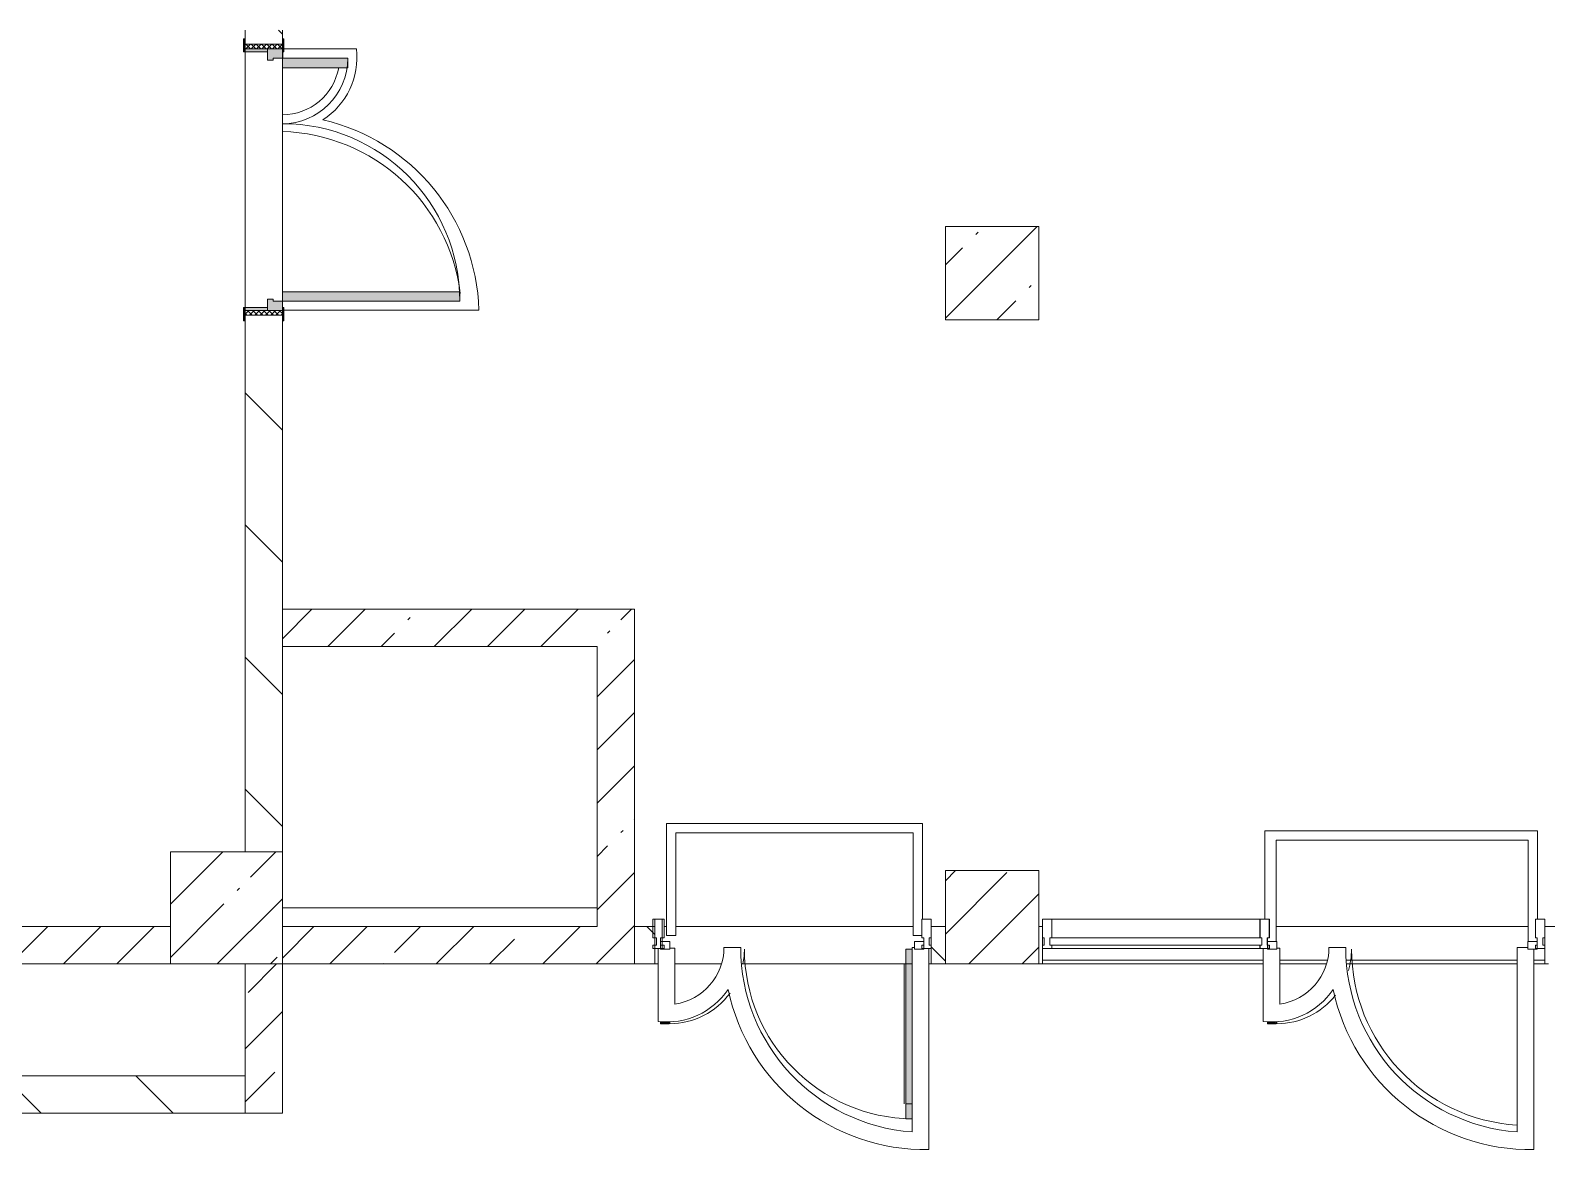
# Model space of a CAD drawing. Header units: millimetres. Extents: x -3245 to 186632, y -8553 to 29000.
# Drawn here: x 125032 to 133152, y 10705 to 16700 of the extents above; entities that cross this region are included whole.
import ezdxf

# ---------------------------------------------------------------- set-up
doc = ezdxf.new("R2010")
doc.units = ezdxf.units.MM
for name, color, linetype, lineweight, true_color in [('A-DETL-GENF-4', 7, 'Continuous', 5, 0xe2e2e2), ('A-DETL-GENF-5', 7, 'Continuous', 5, 0xaaaaaa), ('A-DOOR-2', 7, 'Continuous', 5, 0xaaaaaa), ('A-DOOR-3', 7, 'Continuous', 5, 0xe2e2e2), ('A-DOOR-FRAM-2', 7, 'Continuous', 5, 0xe2e2e2), ('A-DOOR-FRAM-3', 7, 'Continuous', 5, 0xaaaaaa), ('A-FLOR-2', 7, 'Continuous', 5, 0xaaaaaa)]:
    doc.layers.add(name, color=color, linetype=linetype, lineweight=lineweight, true_color=true_color)
for name, color, linetype, lineweight in [('A-GLAZ-CURT-3', 7, 'Continuous', 5), ('A-GLAZ-CWMG-4', 7, 'Continuous', 5), ('A-WALL', 7, 'Continuous', 9), ('I-WALL-29', 7, 'Continuous', 5), ('S-COLS-2', 7, 'Continuous', 5)]:
    doc.layers.add(name, color=color, linetype=linetype, lineweight=lineweight)
pattern_1 = [(135, (59622.45, 0), (-353.5534, -353.5534), [])]
pattern_2 = [(45, (59622.45, 0), (-285.1231, 285.1231), []), (45, (59907.57, 0), (-285.1231, 285.1231), [504.031, -100.806, 16.764, -84.042])]

# ---------------------------------------------------------------- blocks, each defined once
blk = doc.blocks.new('BSC_Колонна _Прямоугольная - 600х600-23205240-2_4_1_птичка')
at = {"layer": 'S-COLS-2'}
h = blk.add_hatch(dxfattribs=at)
h.set_pattern_fill('FP_121', color=256, style=0, pattern_type=2)
h.set_pattern_definition([(45, (-66460, -12000), (-285.1231, 285.1231), []), (45, (-66174.88, -12000), (-285.1231, 285.1231), [504.031, -100.806, 16.764, -84.042])])
h.paths.add_polyline_path([(-300, -300), (300, -300), (300, 300), (-300, 300)])
for p, q in [((300, 300), (-300, 300)), ((-300, 300), (-300, -300)), ((300, -300), (300, 300)), ((-300, -300), (300, -300))]:
    blk.add_line(p, q, dxfattribs=at)
blk = doc.blocks.new('110_Дверь_СКБ_2Ст - Д-6_л__ ДОО_Дв_1450x2100h_Дверь из раздевальной в коридор-V121-2_4_1_птичка')
at = {"layer": 'A-DOOR-2'}
h = blk.add_hatch(dxfattribs=at)
h.set_pattern_fill('FP_140', color=256, style=0, pattern_type=2)
h.set_pattern_definition([(135, (1576.41, 164.685), (-14.14214, -14.14214), []), (225, (1576.41, 164.685), (14.14214, -14.14214), [])])
h.paths.add_polyline_path([(737.5, 100), (712.5, 100), (712.5, -100), (737.5, -100)])
at = {"layer": 'A-DOOR-3'}
for points in [[(662.5, 100), (662.5, 1050), (612.5, 1050), (612.5, 100)], [(-587.5, 100), (-587.5, 450), (-637.5, 450), (-637.5, 100)]]:
    blk.add_hatch(color=256, dxfattribs=at).paths.add_polyline_path(points)
h = blk.add_hatch(color=256, dxfattribs=at)
h.paths.add_polyline_path([(712.5, 100), (662.5, 100), (662.5, 50), (652.5, 50), (652.5, 20), (712.5, 20)])
h.paths.add_polyline_path([(-627.5, 20), (-627.5, 50), (-637.5, 50), (-637.5, 100), (-687.5, 100), (-687.5, 20)])
at = {"layer": 'A-DOOR-FRAM-2'}
for points in [[(-672.5, 100), (-672.5, 108), (-742.5, 108), (-742.5, 100)], [(767.5, 100), (767.5, 108), (697.5, 108), (697.5, 100)], [(-672.5, 20), (-687.5, 20), (-687.5, -100), (-672.5, -94.3)], [(712.5, 20), (697.5, 20), (697.5, -100), (712.5, -100)], [(-672.5, -100), (-742.5, -100), (-742.5, -108), (-672.5, -108)], [(767.5, -108), (767.5, -100), (697.5, -100), (697.5, -108)]]:
    blk.add_hatch(color=256, dxfattribs=at).paths.add_polyline_path(points)
at = {"layer": 'A-DOOR-FRAM-3'}
h = blk.add_hatch(dxfattribs=at)
h.set_pattern_fill('FP_141', color=256, style=0, pattern_type=2)
h.set_pattern_definition([(45, (-546.384, 164.685), (-14.1421, 14.1421), []), (135, (-546.384, 164.685), (-14.1421, -14.1421), [])])
h.paths.add_polyline_path([(-687.5, -94.3), (-687.5, 100), (-712.5, 100), (-712.5, -100), (-687.5, -100)])
at = {"layer": 'A-DOOR-2'}
for p, q in [((662.5, 1050), (612.5, 1050)), ((612.5, 1050), (612.5, 100)), ((662.5, 100), (662.5, 1050)), ((-637.5, 450), (-637.5, 100)), ((-587.5, 450), (-637.5, 450)), ((-587.5, 100), (-587.5, 450)), ((-637.5, 100), (-587.5, 100)), ((612.5, 100), (662.5, 100))]:
    blk.add_line(p, q, dxfattribs=at)
for centre, radius, start, end in [((662.5, 100), 950, 90, 180), ((-637.5, 100), 350, 360, 90)]:
    blk.add_arc(centre, radius, start, end, dxfattribs=at)
at = {"layer": 'A-DOOR-FRAM-3'}
for p, q in [((-672.5, 108), (-742.5, 108)), ((-742.5, 108), (-742.5, 100)), ((-742.5, 100), (-672.5, 100)), ((-687.5, 100), (-712.5, 100)), ((-712.5, 100), (-712.5, -100)), ((-637.5, 100), (-687.5, 100)), ((-687.5, 100), (-687.5, 20)), ((-687.5, -100), (-687.5, 100)), ((-672.5, 100), (-672.5, 108)), ((-637.5, 50), (-637.5, 100)), ((662.5, 100), (662.5, 50)), ((712.5, 100), (662.5, 100)), ((767.5, 108), (697.5, 108)), ((697.5, 108), (697.5, 100)), ((697.5, 100), (767.5, 100)), ((712.5, 20), (712.5, 100)), ((737.5, 100), (712.5, 100)), ((712.5, 100), (712.5, -100)), ((737.5, -100), (737.5, 100)), ((767.5, 100), (767.5, 108)), ((-687.5, 20), (-627.5, 20)), ((-672.5, 20), (-687.5, 20)), ((-687.5, 20), (-687.5, -100)), ((-672.5, -100), (-672.5, 20)), ((-627.5, 50), (-637.5, 50)), ((-627.5, 20), (-627.5, 50)), ((662.5, 50), (652.5, 50)), ((652.5, 50), (652.5, 20)), ((652.5, 20), (712.5, 20)), ((712.5, 20), (697.5, 20)), ((697.5, 20), (697.5, -100)), ((712.5, -100), (712.5, 20)), ((-672.5, -100), (-742.5, -100)), ((-742.5, -100), (-742.5, -108)), ((-742.5, -108), (-672.5, -108)), ((-712.5, -100), (-687.5, -100)), ((-687.5, -100), (-672.5, -100)), ((-672.5, -108), (-672.5, -100)), ((697.5, -100), (712.5, -100)), ((767.5, -100), (697.5, -100)), ((697.5, -100), (697.5, -108)), ((697.5, -108), (767.5, -108)), ((712.5, -100), (737.5, -100)), ((767.5, -108), (767.5, -100))]:
    blk.add_line(p, q, dxfattribs=at)
blk = doc.blocks.new('BSC_Колонна _Прямоугольная - 500х500-V170-2_4_1_птичка')
at = {"layer": 'S-COLS-2'}
h = blk.add_hatch(dxfattribs=at)
h.set_pattern_fill('FP_177', color=256, style=0, pattern_type=2)
h.set_pattern_definition([(45, (-70560, -15400), (-285.1231, 285.1231), []), (45, (-70274.88, -15400), (-285.1231, 285.1231), [504.031, -100.806, 16.764, -84.042])])
h.paths.add_polyline_path([(-250, -250), (250, -250), (250, 250), (-250, 250)])
for p, q in [((250, 250), (-250, 250)), ((-250, 250), (-250, -250)), ((250, -250), (250, 250)), ((-250, -250), (250, -250))]:
    blk.add_line(p, q, dxfattribs=at)
blk = doc.blocks.new('Прямоугольный импост - Импост структурный с накладкой - 160мм Темный-33326475-2_4_1_птичка')
at = {"layer": 'A-GLAZ-CWMG-4'}
for p, q in [((-50, 40), (-50, 140)), ((-50, 140), (0, 140)), ((0, 140), (0, 40)), ((-40, 40), (-50, 40)), ((-50, -17), (-50, 0)), ((-50, 0), (-40, 0)), ((-40, 0), (-40, 40)), ((-10, 40), (-10, 0)), ((0, 40), (-10, 40)), ((-10, 0), (0, 0)), ((0, 0), (0, -17)), ((0, -17), (-50, -17))]:
    blk.add_line(p, q, dxfattribs=at)
blk = doc.blocks.new('Дверь_Витражная_остекление_ - ВВ-6 остекление-32274838-2_4_1_птичка')
at = {"layer": 'A-DETL-GENF-4'}
for points in [[(-610, 930), (-642.6, 930), (-642.6, 20), (-610, 20), (-610, 579)], [(705, 420), (660, 420), (660, 410.2), (705, 410.4)]]:
    blk.add_hatch(color=256, dxfattribs=at).paths.add_polyline_path(points)
at = {"layer": 'A-DETL-GENF-5'}
for p, q in [((-642.6, 930), (-610, 930)), ((-610, 930), (-642.6, 930)), ((-610, 930), (-610, 20)), ((-610, 20), (-610, 930)), ((-642.6, 850), (-610, 850)), ((-601, 850), (-601, 100)), ((705, 420), (660, 420)), ((660, 420), (660, 410.2)), ((705, 420), (660, 420)), ((660, 420), (660, 410.2)), ((705, 420), (705, 408.4)), ((705, 408.4), (705, 420)), ((-642.6, 100), (-610, 100)), ((-610, 20), (-642.6, 20)), ((-642.6, 20), (-610, 20))]:
    blk.add_line(p, q, dxfattribs=at)
at = {"layer": 'A-DOOR-2'}
for p, q in [((655, 420), (655, 410.4)), ((-655, 20), (-705, 20)), ((-705, 20), (-705, -20)), ((-655, -20), (-655, 20)), ((705, 20), (655, 20)), ((655, 20), (655, -20)), ((705, -20), (705, 20)), ((-705, -20), (-655, -20)), ((655, -20), (705, -20))]:
    blk.add_line(p, q, dxfattribs=at)
for centre, radius, start, end in [((-655, 20), 910, 360, 89.20859), ((655, 20), 400, 90, 143.87233), ((655, 20), 400, 168.59224, 180)]:
    blk.add_arc(centre, radius, start, end, dxfattribs=at)
blk = doc.blocks.new('Прямоугольный импост - Импост структурный с накладкой - 160мм Темный-33326241-2_4_1_птичка')
at = {"layer": 'A-GLAZ-CWMG-4'}
for p, q in [((-25, 40), (-25, 140)), ((-25, 140), (25, 140)), ((25, 140), (25, 40)), ((-15, 40), (-25, 40)), ((-25, -17), (-25, 0)), ((-25, 0), (-15, 0)), ((-15, 0), (-15, 40)), ((15, 40), (15, 0)), ((25, 40), (15, 40)), ((15, 0), (25, 0)), ((25, 0), (25, -17)), ((25, -17), (-25, -17))]:
    blk.add_line(p, q, dxfattribs=at)
blk = doc.blocks.new('Прямоугольный импост - Импост структурный с накладкой - 160мм Темный-33326242-2_4_1_птичка')
at = {"layer": 'A-GLAZ-CWMG-4'}
for p, q in [((0, 140), (-50, 140)), ((-50, 140), (-50, 40)), ((0, 40), (0, 140)), ((-50, 40), (-40, 40)), ((-40, 0), (-50, 0)), ((-50, 0), (-50, -17)), ((-40, 40), (-40, 0)), ((-10, 0), (-10, 40)), ((-10, 40), (0, 40)), ((0, 0), (-10, 0)), ((0, -17), (0, 0)), ((-50, -17), (0, -17))]:
    blk.add_line(p, q, dxfattribs=at)
blk = doc.blocks.new('Прямоугольный импост - Импост структурный с накладкой - 160мм Темный-33326237-2_4_1_птичка')
at = {"layer": 'A-GLAZ-CWMG-4'}
for p, q in [((-50, 40), (-50, 140)), ((-50, 140), (0, 140)), ((0, 140), (0, 40)), ((-40, 40), (-50, 40)), ((-50, -17), (-50, 0)), ((-50, 0), (-40, 0)), ((-40, 0), (-40, 40)), ((-10, 40), (-10, 0)), ((0, 40), (-10, 40)), ((-10, 0), (0, 0)), ((0, 0), (0, -17)), ((0, -17), (-50, -17))]:
    blk.add_line(p, q, dxfattribs=at)
blk = doc.blocks.new('Дверь_Витражная_остекление_ - В-18-32468702-2_4_1_птичка')
at = {"layer": 'A-DETL-GENF-4'}
blk.add_hatch(color=256, dxfattribs=at).paths.add_polyline_path([(677.5, 420), (683.2, 410.4), (722.5, 410.4), (722.5, 420), (683.2, 420)])
at = {"layer": 'A-DETL-GENF-5'}
for p, q in [((722.5, 420), (677.5, 420)), ((677.5, 420), (677.5, 409.8)), ((722.5, 420), (677.5, 420)), ((677.5, 420), (677.5, 409.8)), ((722.5, 420), (722.5, 408.9)), ((722.5, 408.9), (722.5, 420))]:
    blk.add_line(p, q, dxfattribs=at)
at = {"layer": 'A-DOOR-2'}
for p, q in [((672.5, 420), (672.5, 409.2)), ((-672.5, 20), (-722.5, 20)), ((-722.5, 20), (-722.5, -20)), ((-672.5, -20), (-672.5, 20)), ((722.5, 20), (672.5, 20)), ((672.5, 20), (672.5, -20)), ((722.5, -20), (722.5, 20)), ((-722.5, -20), (-672.5, -20)), ((672.5, -20), (722.5, -20))]:
    blk.add_line(p, q, dxfattribs=at)
for centre, radius, start, end in [((-672.5, 20), 945, 360, 86.42063), ((672.5, 20), 400, 90, 141.82821), ((672.5, 20), 400, 163.22836, 180)]:
    blk.add_arc(centre, radius, start, end, dxfattribs=at)
blk = doc.blocks.new('Системная панель - Стекло - 40мм-32468815-2_4_1_птичка')
at = {"layer": 'A-GLAZ-CURT-3'}
for p, q in [((567, 0), (-567, 0)), ((-567, 0), (-567, -40)), ((567, -40), (567, 0)), ((-567, -40), (567, -40))]:
    blk.add_line(p, q, dxfattribs=at)
blk = doc.blocks.new('Прямоугольный импост - Импост структурный с накладкой - 160мм Темный-33326239-2_4_1_птичка')
at = {"layer": 'A-GLAZ-CWMG-4'}
for p, q in [((-25, 40), (-25, 140)), ((-25, 140), (25, 140)), ((25, 140), (25, 40)), ((-15, 40), (-25, 40)), ((-25, -17), (-25, 0)), ((-25, 0), (-15, 0)), ((-15, 0), (-15, 40)), ((15, 40), (15, 0)), ((25, 40), (15, 40)), ((15, 0), (25, 0)), ((25, 0), (25, -17)), ((25, -17), (-25, -17))]:
    blk.add_line(p, q, dxfattribs=at)
blk = doc.blocks.new('Прямоугольный импост - Импост структурный с накладкой - 160мм Темный-32468813-2_4_1_птичка')
at = {"layer": 'A-GLAZ-CWMG-4'}
for p, q in [((70880, 11940), (71994, 11940)), ((70880, 11783), (71994, 11783))]:
    blk.add_line(p, q, dxfattribs=at)

msp = doc.modelspace()

# ---------------------------------------------------------------- hatches: boundary and pattern name
at = {"layer": 'I-WALL-29'}
h = msp.add_hatch(dxfattribs=at)
h.set_pattern_fill('FP_134', color=256, style=0, pattern_type=2)
h.set_pattern_definition(pattern_1)
h.paths.add_polyline_path([(126182.4, 12300), (126382.4, 12300), (126382.4, 15175), (126182.4, 15175), (126182.4, 13534.8)])
h.paths.add_polyline_path([(126382.4, 16625), (126382.4, 16700), (126182.4, 16700), (126188.2, 16625)])
h.paths.add_polyline_path([(126244.5, 17300), (126382.4, 17300), (126382.4, 22700), (126182.4, 22700), (126182.4, 17300)])
h.paths.add_polyline_path([(126382.4, 23300), (126382.4, 24050), (126182.4, 24050), (126182.4, 23300)])
h.paths.add_polyline_path([(126382.4, 25950), (126382.4, 26500), (126182.4, 26500), (126182.4, 25950)])
h = msp.add_hatch(dxfattribs=at)
h.set_pattern_fill('FP_131', color=256, style=0, pattern_type=2)
h.set_pattern_definition(pattern_2)
h.paths.add_polyline_path([(128067.4, 13400), (128267.4, 13400), (128267.4, 13600), (126382.4, 13600), (126382.4, 13400), (127115.7, 13400)])
h = msp.add_hatch(dxfattribs=at)
h.set_pattern_fill('FP_131', color=256, style=0, pattern_type=2)
h.set_pattern_definition(pattern_2)
h.paths.add_polyline_path([(128067.4, 11700), (128267.4, 11700), (128267.4, 13400), (128067.4, 13400), (128067.4, 11799.5)])
h = msp.add_hatch(dxfattribs=at)
h.set_pattern_fill('FP_131', color=256, style=0, pattern_type=2)
h.set_pattern_definition(pattern_2)
h.paths.add_polyline_path([(115322.4, 11700), (119782.4, 11700), (119782.4, 11900), (114382.4, 11900), (114382.4, 11700), (115122.4, 11700)])
h.paths.add_polyline_path([(121550.6, 11700), (125782.4, 11700), (125782.4, 11900), (120382.4, 11900), (120382.4, 11700), (120982.4, 11700)])
h = msp.add_hatch(dxfattribs=at)
h.set_pattern_fill('FP_131', color=256, style=0, pattern_type=2)
h.set_pattern_definition(pattern_2)
h.paths.add_polyline_path([(127115.7, 11700), (128067.4, 11700), (128067.4, 11900), (126382.4, 11900), (126382.4, 11700)])
h = msp.add_hatch(dxfattribs=at)
h.set_pattern_fill('FP_134', color=256, style=0, pattern_type=2)
h.set_pattern_definition(pattern_1)
h.paths.add_polyline_path([(128267.4, 11700), (128376.4, 11700), (128376.4, 11900), (128267.4, 11900), (128267.4, 11799.5)])
h.paths.add_polyline_path([(135102.4, 11700), (135102.4, 11900), (133142.4, 11900), (133142.4, 11700), (134535.9, 11700)])
h.paths.add_polyline_path([(129932.4, 11700), (129932.4, 11900), (129856.4, 11900), (129856.4, 11700), (129898.3, 11700)])
h.paths.add_polyline_path([(130452.4, 11700), (130452.4, 11900), (130432.4, 11900), (130432.4, 11700)])
h = msp.add_hatch(dxfattribs=at)
h.set_pattern_fill('FP_131', color=256, style=0, pattern_type=2)
h.set_pattern_definition(pattern_2)
h.paths.add_polyline_path([(126182.4, 10900), (126382.4, 10900), (126382.4, 11700), (126182.4, 11700), (126182.4, 11100)])
h = msp.add_hatch(dxfattribs=at)
h.set_pattern_fill('FP_134', color=256, style=0, pattern_type=2)
h.set_pattern_definition(pattern_1)
h.paths.add_polyline_path([(126182.4, 10900), (126182.4, 11100), (121782.4, 11100), (121782.4, 10900), (123405.6, 10900)])
at = {"layer": 'S-COLS-2'}
h = msp.add_hatch(dxfattribs=at)
h.set_pattern_fill('FP_131', color=256, style=0, pattern_type=2)
h.set_pattern_definition(pattern_2)
h.paths.add_polyline_path([(129932.4, 11700), (130432.4, 11700), (130432.4, 12200), (129932.4, 12200), (129932.4, 11799.5)])

# ---------------------------------------------------------------- linework, layer by layer
at = {"layer": 'A-FLOR-2'}
for p, q in [((126385.4, 16585), (126385.4, 16550)), ((126778.5, 16600), (126390.4, 16600)), ((126382.4, 16248.1), (126382.4, 16158)), ((126390.4, 15201.1), (127434.8, 15201.1)), ((129809.3, 12453), (128439.3, 12453)), ((128439.3, 12453), (128439.3, 11853)), ((129809.3, 11940), (129809.3, 12453)), ((128489.3, 11853), (128489.3, 12403)), ((128489.3, 12403), (129759.3, 12403)), ((129759.3, 12403), (129759.3, 11853)), ((133103, 12412.4), (131643.2, 12412.4)), ((131643.2, 12412.4), (131643.2, 11940)), ((131703.2, 11820), (131703.2, 12362.4)), ((131703.2, 12362.4), (133053, 12362.4)), ((133053, 12362.4), (133053, 11820)), ((133103, 11940), (133103, 12412.4)), ((128067.4, 12000), (126382.4, 12000)), ((128394.9, 11783), (128394.9, 11392.1)), ((128439.3, 11853), (128489.3, 11853)), ((128484.4, 11785.1), (128456.4, 11785.1)), ((128484.4, 11485.1), (128484.4, 11785.1)), ((128836.4, 11788.1), (128746.8, 11788.1)), ((129766.4, 11788.1), (129754.1, 11788.1)), ((129754.1, 11788.1), (129754.1, 10800.5)), ((129759.3, 11853), (129806.4, 11853)), ((129843.8, 10705.4), (129843.8, 11783)), ((131634.9, 11783), (131634.9, 11392.1)), ((131724.4, 11785.1), (131707.4, 11785.1)), ((131724.4, 11485.1), (131724.4, 11785.1)), ((132076.4, 11788.1), (131986.8, 11788.1)), ((133052.4, 11788.1), (132994.1, 11788.1)), ((132994.1, 11788.1), (132994.1, 10800.5)), ((133083.8, 10705.4), (133083.8, 11780)), ((128394.9, 11700), (128376.4, 11700)), ((129856.4, 11700), (129843.8, 11700)), ((130452.4, 11720), (131634.9, 11720)), ((131634.9, 11700), (130452.4, 11700)), ((131724.4, 11720), (131978.5, 11720)), ((132080.1, 11720), (132994.1, 11720)), ((133083.8, 11720), (133142.4, 11720)), ((133142.4, 11700), (133083.8, 11700))]:
    msp.add_line(p, q, dxfattribs=at)
for centre, radius, start, end in [((126386.3, 16553.3), 395, 302.61833, 6.79242), ((126382.4, 16554.3), 306.2, 270, 349.74815), ((126356.3, 15169.3), 1079, 1.68848, 76.98917), ((126352.4, 15168.2), 990.3, 7.11312, 88.26401), ((128440.6, 11788.1), 306.2, 278.22053, 360), ((129826.7, 11788.1), 990.3, 180, 265.79425), ((131680.6, 11788.1), 306.2, 278.22053, 360), ((133066.7, 11788.1), 990.3, 180, 265.79425), ((128441.6, 11784.3), 395, 263.20758, 326.07537), ((129825.6, 11784.3), 1079, 191.7891, 270.96685), ((131681.6, 11784.3), 395, 263.20758, 326.07537), ((133065.6, 11784.3), 1079, 191.7891, 270.96685)]:
    msp.add_arc(centre, radius, start, end, dxfattribs=at)
at = {"layer": 'A-WALL'}
for p, q in [((128267.4, 11700), (128267.4, 11900)), ((126182.4, 10900), (126182.4, 11100))]:
    msp.add_line(p, q, dxfattribs=at)
at = {"layer": 'I-WALL-29'}
for p, q in [((126182.4, 16700), (126182.4, 16655)), ((126382.4, 16655), (126382.4, 16700)), ((126182.4, 15215), (126182.4, 16585)), ((126382.4, 16500), (126382.4, 16248.1)), ((126382.4, 16158), (126382.4, 15300)), ((126182.4, 15145), (126182.4, 12300)), ((126382.4, 12300), (126382.4, 15145)), ((128267.4, 13600), (126382.4, 13600)), ((128267.4, 11900), (128267.4, 13600)), ((126382.4, 13400), (128067.4, 13400)), ((128067.4, 13400), (128067.4, 11900)), ((125782.4, 11900), (120382.4, 11900)), ((128067.4, 11900), (126382.4, 11900)), ((128376.4, 11900), (128267.4, 11900)), ((128376.4, 11700), (128376.4, 11900)), ((128426.4, 11900), (128439.3, 11900)), ((128489.3, 11900), (129759.3, 11900)), ((129932.4, 11900), (129856.4, 11900)), ((129856.4, 11900), (129856.4, 11700)), ((129932.4, 11700), (129932.4, 11900)), ((130452.4, 11900), (130432.4, 11900)), ((130432.4, 11900), (130432.4, 11700)), ((130452.4, 11700), (130452.4, 11900)), ((131703.2, 11900), (133053, 11900)), ((135102.4, 11900), (133142.4, 11900)), ((133142.4, 11900), (133142.4, 11700)), ((124082.4, 11700), (125782.4, 11700)), ((126182.4, 11700), (126182.4, 11100)), ((126382.4, 10900), (126382.4, 11700)), ((126382.4, 11700), (128376.4, 11700)), ((128732.2, 11700), (128484.4, 11700)), ((129754.1, 11700), (128841.1, 11700)), ((129856.4, 11700), (129932.4, 11700)), ((130452.4, 11700), (130432.4, 11700)), ((131972.2, 11700), (131724.4, 11700)), ((132994.1, 11700), (132081.1, 11700)), ((133162.4, 11700), (133142.4, 11700)), ((126182.4, 11100), (124082.4, 11100)), ((121582.4, 10900), (126382.4, 10900))]:
    msp.add_line(p, q, dxfattribs=at)
at = {"layer": 'S-COLS-2'}
for p, q in [((130432.4, 12200), (129932.4, 12200)), ((129932.4, 12200), (129932.4, 11900)), ((130432.4, 11900), (130432.4, 12200)), ((129932.4, 11900), (129932.4, 11700)), ((130432.4, 11700), (130432.4, 11900)), ((129932.4, 11700), (130432.4, 11700))]:
    msp.add_line(p, q, dxfattribs=at)

# ---------------------------------------------------------------- block references
at = {"layer": 'A-DOOR-2'}
for name, p, rotation in [('110_Дверь_СКБ_2Ст - Д-6_л__ ДОО_Дв_1450x2100h_Дверь из раздевальной в коридор-V121-2_4_1_птичка', (126282.4, 15912.5), 269.9999999999999), ('Дверь_Витражная_остекление_ - ВВ-6 остекление-32274838-2_4_1_птичка', (129111.4, 11800), 180), ('Дверь_Витражная_остекление_ - В-18-32468702-2_4_1_птичка', (132379.9, 11800), 180)]:
    msp.add_blockref(name, p, dxfattribs=dict(at, rotation=rotation))
at = {"layer": 'A-GLAZ-CURT-3', "rotation": 180}
msp.add_blockref('Системная панель - Стекло - 40мм-32468815-2_4_1_птичка', (131059.4, 11800), dxfattribs=at)
at = {"layer": 'A-GLAZ-CWMG-4', "extrusion": (0, 0, -1)}
for name, p in [('Прямоугольный импост - Импост структурный с накладкой - 160мм Темный-33326241-2_4_1_птичка', (-128391.4, 11800)), ('Прямоугольный импост - Импост структурный с накладкой - 160мм Темный-33326475-2_4_1_птичка', (-128376.4, 11800)), ('Прямоугольный импост - Импост структурный с накладкой - 160мм Темный-33326237-2_4_1_птичка', (-130452.4, 11800)), ('Прямоугольный импост - Импост структурный с накладкой - 160мм Темный-33326239-2_4_1_птичка', (-131641.4, 11800)), ('Прямоугольный импост - Импост структурный с накладкой - 160мм Темный-33326241-2_4_1_птичка', (-131642.4, 11800))]:
    msp.add_blockref(name, p, dxfattribs=at)
at = {"layer": 'A-GLAZ-CWMG-4'}
for name, p in [('Прямоугольный импост - Импост структурный с накладкой - 160мм Темный-33326242-2_4_1_птичка', (129856.4, 11800)), ('Прямоугольный импост - Импост структурный с накладкой - 160мм Темный-32468813-2_4_1_птичка', (59622.4, 0)), ('Прямоугольный импост - Импост структурный с накладкой - 160мм Темный-33326242-2_4_1_птичка', (133142.4, 11800))]:
    msp.add_blockref(name, p, dxfattribs=at)
at = {"layer": 'S-COLS-2'}
for name, p in [('BSC_Колонна _Прямоугольная - 500х500-V170-2_4_1_птичка', (130182.4, 15400)), ('BSC_Колонна _Прямоугольная - 600х600-23205240-2_4_1_птичка', (126082.4, 12000))]:
    msp.add_blockref(name, p, dxfattribs=at)

doc.saveas('drawing.dxf')
